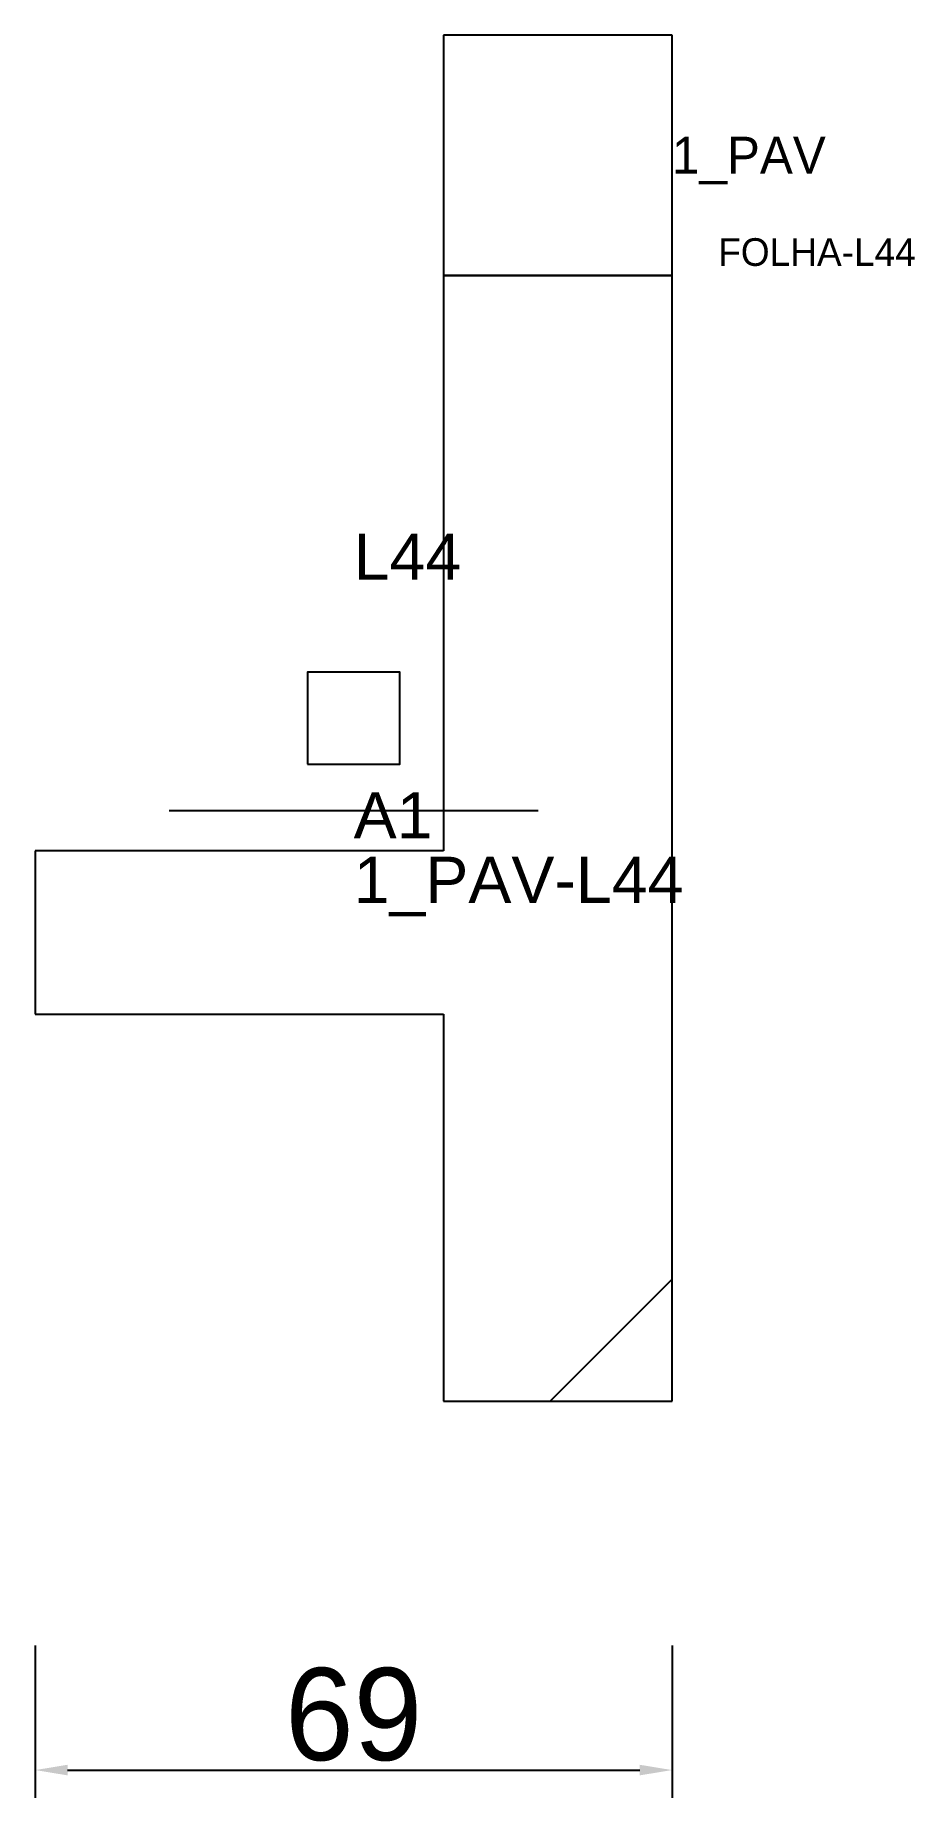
# Model space of a CAD drawing. Header units: metres. Extents: x 222 to 317, y 10 to 202.
import ezdxf

# ---------------------------------------------------------------- set-up
doc = ezdxf.new("R2010")
doc.units = ezdxf.units.M
for name, color, linetype in [('3', 3, 'CONTINUOUS'), ('AUX00', 7, 'CONTINUOUS'), ('COTA', 241, 'CONTINUOUS'), ('FOLHA', 255, 'CONTINUOUS'), ('Hachura', 251, 'CONTINUOUS'), ('NOMENCLATURA', 7, 'CONTINUOUS'), ('Nível', 160, 'CONTINUOUS'), ('Painéis', 200, 'CONTINUOUS'), ('Pilares', 5, 'CONTINUOUS'), ('SARR_2.2x7', 40, 'CONTINUOUS')]:
    doc.layers.add(name, color=color, linetype=linetype)
doc.styles.add('ARIAL', font='Arial.ttf')
doc.styles.add('STR_STANDARD', font='arial.ttf')
doc.dimstyles.new('EZ DXF', dxfattribs={"dimtxt": 10, "dimasz": 3.5, "dimexe": 3, "dimexo": 1.5, "dimgap": 1, "dimtad": 1, "dimdec": 1, "dimdsep": 46, "dimcen": 2.5, "dimazin": 3, "dimtfac": 1, "dimtmove": 0, "dimatfit": 3})

msp = doc.modelspace()

# ---------------------------------------------------------------- hatches: boundary and pattern name
at = {"layer": 'Hachura'}
h = msp.add_hatch(dxfattribs=at)
h.set_pattern_fill('ANSI31', scale=50)
h.paths.add_polyline_path([(291.17, 201.5), (266.41, 201.5), (266.41, 113.08), (222.2, 113.08), (222.2, 95.4), (266.41, 95.4), (266.41, 53.45), (291.17, 53.45)])
h = msp.add_hatch(dxfattribs=at)
h.set_pattern_fill('ANSI31', scale=50)
h.paths.add_polyline_path([(291.17, 201.5), (266.41, 201.5), (266.41, 113.08), (222.2, 113.08), (222.2, 95.4), (266.41, 95.4), (266.41, 53.45), (291.17, 53.45)])

# ---------------------------------------------------------------- linework, layer by layer
at = {"layer": '3'}
msp.add_lwpolyline([(266.41, 175.45), (291.17, 175.45)], close=True, dxfattribs=at)
msp.add_lwpolyline([(266.41, 175.45), (291.17, 175.45)], close=True, dxfattribs=at)
at = {"layer": 'Painéis', "color": 200}
for p, q in [((291.17, 201.5), (266.41, 201.5)), ((266.41, 201.5), (266.41, 113.08)), ((291.17, 201.5), (266.41, 201.5)), ((266.41, 201.5), (266.41, 113.08)), ((291.17, 53.45), (291.17, 201.5)), ((291.17, 53.45), (291.17, 201.5)), ((266.41, 113.08), (222.2, 113.08)), ((222.2, 113.08), (222.2, 95.4)), ((266.41, 113.08), (222.2, 113.08)), ((222.2, 113.08), (222.2, 95.4)), ((222.2, 95.4), (266.41, 95.4)), ((222.2, 95.4), (266.41, 95.4)), ((266.41, 95.4), (266.41, 53.45)), ((266.41, 95.4), (266.41, 53.45)), ((266.41, 53.45), (291.17, 53.45)), ((266.41, 53.45), (291.17, 53.45))]:
    msp.add_line(p, q, dxfattribs=at)
at = {"layer": 'Pilares'}
msp.add_lwpolyline([(251.685, 122.475), (261.685, 122.475), (261.685, 132.475), (251.685, 132.475)], close=True, dxfattribs=at)
msp.add_lwpolyline([(251.685, 122.475), (261.685, 122.475), (261.685, 132.475), (251.685, 132.475)], close=True, dxfattribs=at)
at = {"layer": 'SARR_2.2x7'}
msp.add_line((236.685, 117.475), (276.685, 117.475), dxfattribs=at)
msp.add_line((236.685, 117.475), (276.685, 117.475), dxfattribs=at)

# ---------------------------------------------------------------- texts
at = {"layer": '3', "style": 'STR_STANDARD'}
msp.add_text('A1', height=5, dxfattribs=at).set_placement((256.685, 114.45))
msp.add_text('A1', height=5, dxfattribs=at).set_placement((256.685, 114.45))
at = {"layer": 'AUX00', "style": 'STR_STANDARD'}
msp.add_text('1_PAV-L44', height=5, dxfattribs=at).set_placement((256.685, 107.45))
msp.add_text('1_PAV-L44', height=5, dxfattribs=at).set_placement((256.685, 107.45))
at = {"layer": 'FOLHA'}
msp.add_text('FOLHA-L44', height=3, dxfattribs=at).set_placement((296.17, 176.5))
msp.add_text('FOLHA-L44', height=3, dxfattribs=at).set_placement((296.17, 176.5))
at = {"layer": 'NOMENCLATURA', "insert": (256.685, 147.475), "char_height": 5, "attachment_point": 1, "style": 'ARIAL'}
msp.add_mtext('L44', dxfattribs=at)
msp.add_mtext('L44', dxfattribs=at)
at = {"layer": 'Nível'}
msp.add_text('1_PAV', height=4, dxfattribs=at).set_placement((291.17, 186.5))
msp.add_text('1_PAV', height=4, dxfattribs=at).set_placement((291.17, 186.5))

# ---------------------------------------------------------------- dimensions: what is measured, and where the dimension line sits
at = {"layer": 'COTA'}
msp.add_linear_dim(base=(222.2, 13.45), p1=(222.2, 28.45), p2=(291.17, 28.45), dimstyle='EZ DXF', dxfattribs=at).render()
msp.add_linear_dim(base=(222.2, 13.45), p1=(222.2, 28.45), p2=(291.17, 28.45), dimstyle='EZ DXF', dxfattribs=at).render()

doc.saveas('drawing.dxf')
